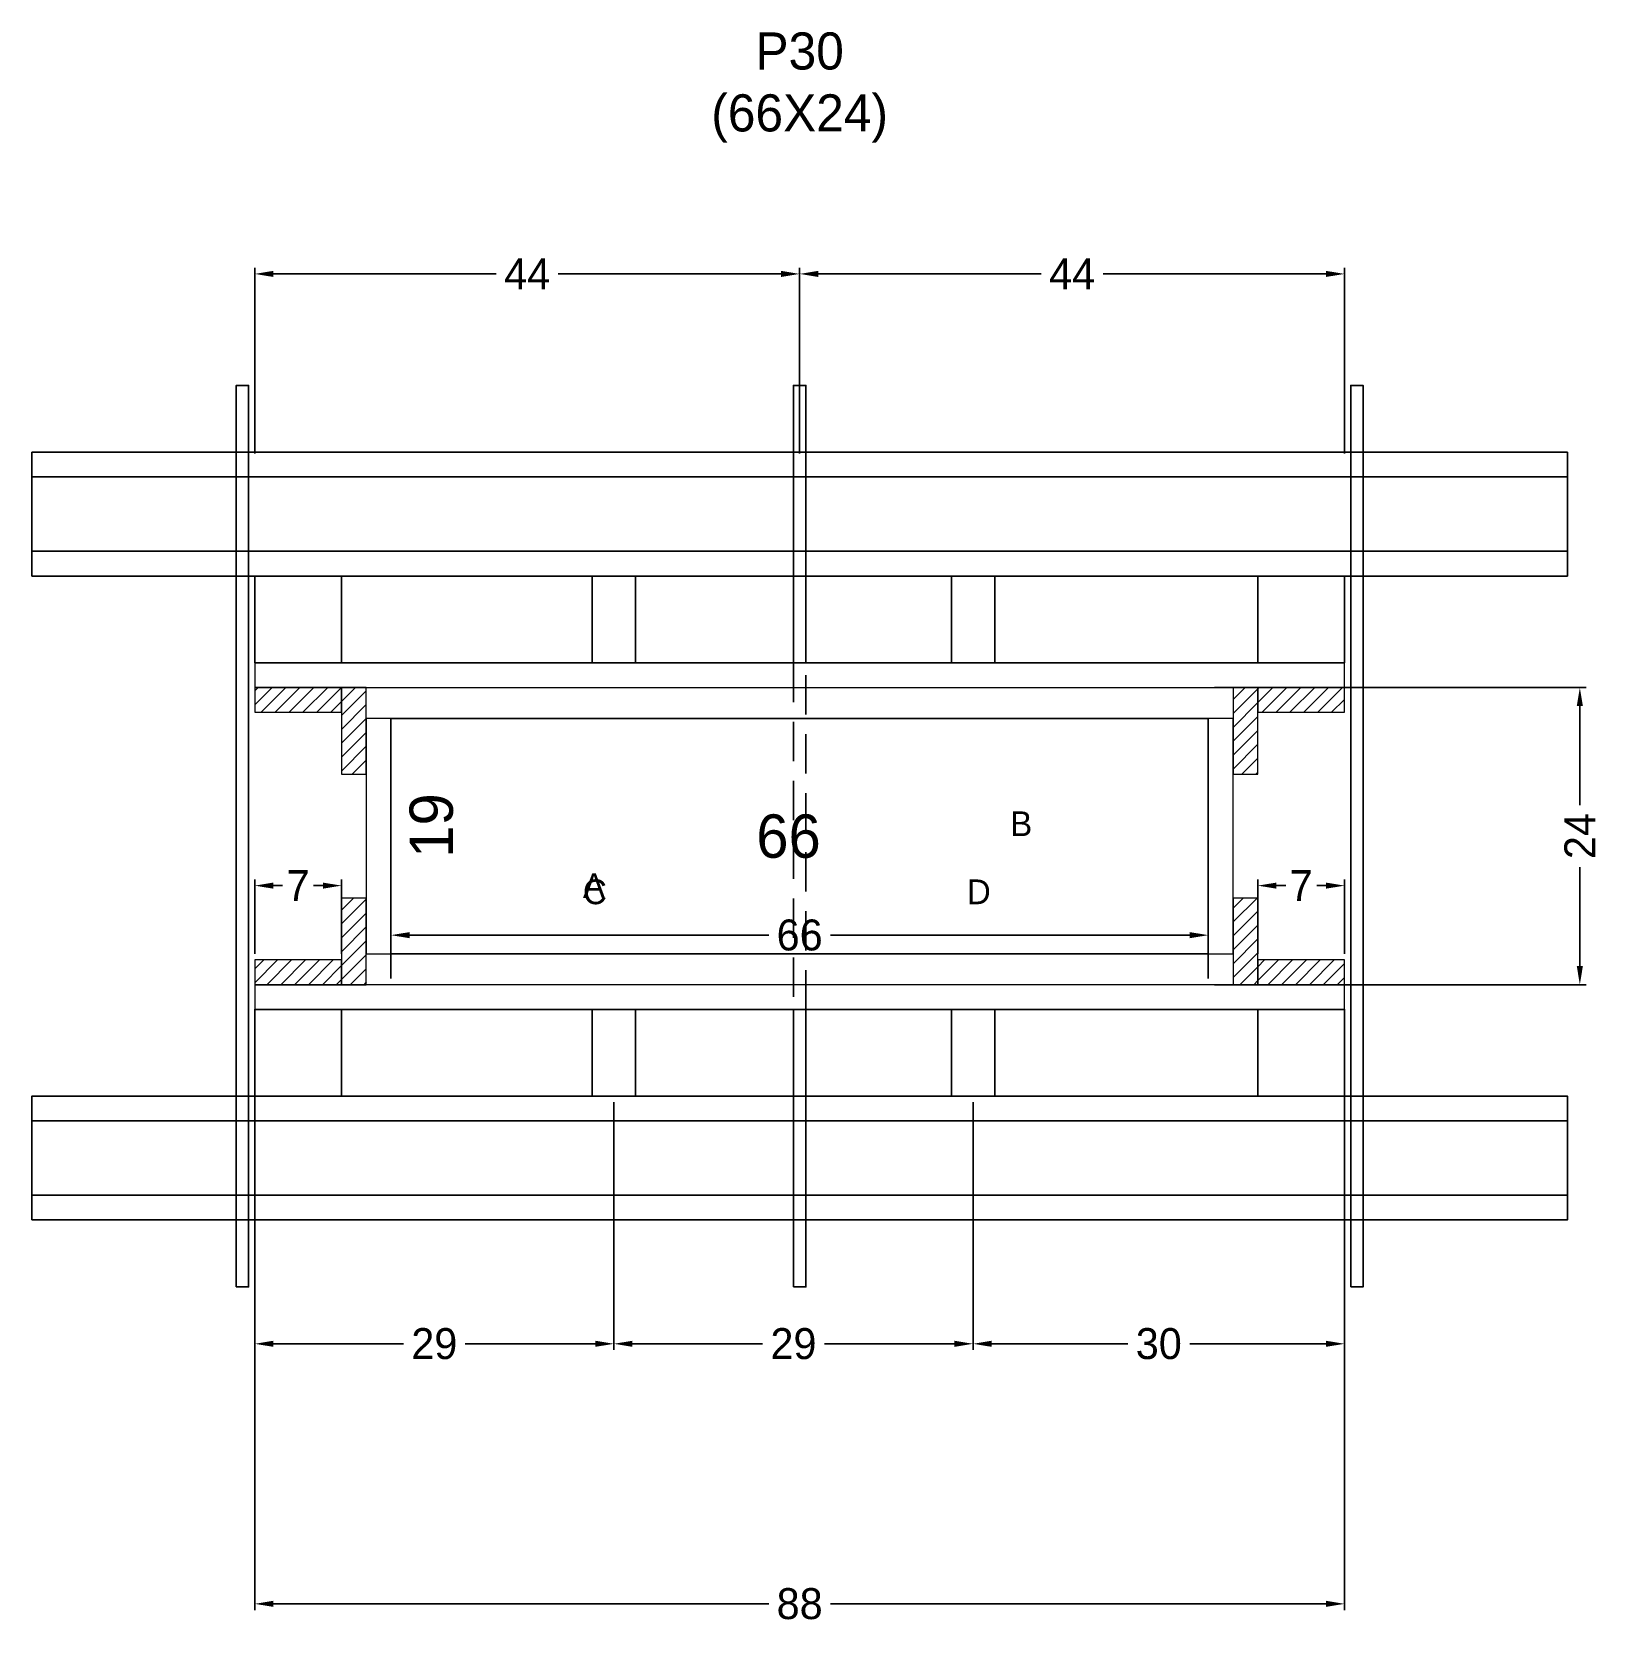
# Model space of a CAD drawing. Header units: centimetres. Extents: x -8500 to 4269, y -490 to 295.
# Drawn here: x -124 to 129.3, y 12.7 to 269.9 of the extents above; entities that cross this region are included whole.
import ezdxf

# ---------------------------------------------------------------- set-up
doc = ezdxf.new("R2010")
doc.units = ezdxf.units.CM
doc.linetypes.add('HIDDEN', pattern=[9.525, 6.35, -3.175])
for name, color, linetype in [('CHAPA', 140, 'Continuous'), ('COTA', 241, 'Continuous'), ('Hachura', 251, 'Continuous'), ('Madeira', 30, 'Continuous'), ('NOMENCLATURA', 7, 'Continuous'), ('Painéis', 200, 'Continuous'), ('Perfil Metálico', 150, 'Continuous'), ('SARRAFO', 251, 'Continuous'), ('TEXTO_GERAL', 7, 'Continuous')]:
    doc.layers.add(name, color=color, linetype=linetype)
doc.dimstyles.new('cotax2', dxfattribs={"dimtxt": 2.5, "dimasz": 1.5, "dimexe": 0.5, "dimexo": 0.5, "dimgap": 0.5, "dimtad": 1, "dimcen": 2.5, "dimazin": 3, "dimtfac": 1, "dimtmove": 0, "dimatfit": 3})
pattern_1 = [(45, (0, 0), (-1.122532, 1.122532), [])]

# ---------------------------------------------------------------- blocks, each defined once
blk = doc.blocks.new('_CLOSEDFILLED')
at = {"color": 0, "linetype": 'BYBLOCK'}
blk.add_solid([(-1, 0.164), (0, 0), (-1, -0.164)], dxfattribs=at)
blk = doc.blocks.new('*D43')
for p, q in [((-88, 111), (-88, 15)), ((88, 111), (88, 15)), ((-85, 16), (-5, 16)), ((5, 16), (85, 16))]:
    blk.add_line(p, q)
at = {"layer": 'Defpoints'}
for p in [(-88, 112), (88, 112), (-88, 16)]:
    blk.add_point(p, dxfattribs=at)
at = {"layer": 'COTA', "xscale": 3, "yscale": 3, "rotation": 180}
blk.add_blockref('_CLOSEDFILLED', (-88, 16), dxfattribs=at)
at = {"layer": 'COTA', "xscale": 3, "yscale": 3}
blk.add_blockref('_CLOSEDFILLED', (88, 16), dxfattribs=at)
at = {"layer": 'COTA', "insert": (0, 16), "char_height": 5, "attachment_point": 5}
blk.add_mtext('88', dxfattribs=at)
blk = doc.blocks.new('*D44')
for p, q in [((-88, 97), (-88, 57)), ((-30, 97), (-30, 57)), ((-85, 58), (-64, 58)), ((-54, 58), (-33, 58))]:
    blk.add_line(p, q)
at = {"layer": 'Defpoints'}
for p in [(-88, 98), (-30, 98), (-88, 58)]:
    blk.add_point(p, dxfattribs=at)
at = {"layer": 'COTA', "xscale": 3, "yscale": 3, "rotation": 180}
blk.add_blockref('_CLOSEDFILLED', (-88, 58), dxfattribs=at)
at = {"layer": 'COTA', "xscale": 3, "yscale": 3}
blk.add_blockref('_CLOSEDFILLED', (-30, 58), dxfattribs=at)
at = {"layer": 'COTA', "insert": (-59, 58), "char_height": 5, "attachment_point": 5}
blk.add_mtext('29', dxfattribs=at)
blk = doc.blocks.new('*D45')
for p, q in [((-30, 97), (-30, 57)), ((28, 97), (28, 57)), ((-27, 58), (-6, 58)), ((4, 58), (25, 58))]:
    blk.add_line(p, q)
at = {"layer": 'Defpoints'}
for p in [(-30, 98), (28, 98), (-30, 58)]:
    blk.add_point(p, dxfattribs=at)
at = {"layer": 'COTA', "xscale": 3, "yscale": 3, "rotation": 180}
blk.add_blockref('_CLOSEDFILLED', (-30, 58), dxfattribs=at)
at = {"layer": 'COTA', "xscale": 3, "yscale": 3}
blk.add_blockref('_CLOSEDFILLED', (28, 58), dxfattribs=at)
at = {"layer": 'COTA', "insert": (-1, 58), "char_height": 5, "attachment_point": 5}
blk.add_mtext('29', dxfattribs=at)
blk = doc.blocks.new('*D46')
for p, q in [((28, 97), (28, 57)), ((88, 97), (88, 57)), ((31, 58), (53, 58)), ((63, 58), (85, 58))]:
    blk.add_line(p, q)
at = {"layer": 'Defpoints'}
for p in [(28, 98), (88, 98), (28, 58)]:
    blk.add_point(p, dxfattribs=at)
at = {"layer": 'COTA', "xscale": 3, "yscale": 3, "rotation": 180}
blk.add_blockref('_CLOSEDFILLED', (28, 58), dxfattribs=at)
at = {"layer": 'COTA', "xscale": 3, "yscale": 3}
blk.add_blockref('_CLOSEDFILLED', (88, 58), dxfattribs=at)
at = {"layer": 'COTA', "insert": (58, 58), "char_height": 5, "attachment_point": 5}
blk.add_mtext('30', dxfattribs=at)
blk = doc.blocks.new('*D47')
for p, q in [((-66, 117), (-66, 125)), ((-63, 124), (-5, 124)), ((5, 124), (63, 124)), ((66, 117), (66, 125))]:
    blk.add_line(p, q)
at = {"layer": 'Defpoints'}
for p in [(-66, 124), (-66, 116), (66, 116)]:
    blk.add_point(p, dxfattribs=at)
at = {"layer": 'COTA', "xscale": 3, "yscale": 3, "rotation": 180}
blk.add_blockref('_CLOSEDFILLED', (-66, 124), dxfattribs=at)
at = {"layer": 'COTA', "xscale": 3, "yscale": 3}
blk.add_blockref('_CLOSEDFILLED', (66, 124), dxfattribs=at)
at = {"layer": 'COTA', "insert": (0, 124), "char_height": 5, "attachment_point": 5}
blk.add_mtext('66', dxfattribs=at)
blk = doc.blocks.new('*D48')
for p, q in [((67, 164), (127, 164)), ((126, 145), (126, 161)), ((126, 119), (126, 135)), ((67, 116), (127, 116))]:
    blk.add_line(p, q)
at = {"layer": 'Defpoints'}
for p in [(66, 164), (66, 116), (126, 116)]:
    blk.add_point(p, dxfattribs=at)
at = {"layer": 'COTA', "xscale": 3, "yscale": 3}
for p, rotation in [((126, 164), 90), ((126, 116), -90.00000000000001)]:
    blk.add_blockref('_CLOSEDFILLED', p, dxfattribs=dict(at, rotation=rotation))
at = {"layer": 'COTA', "insert": (126, 140), "char_height": 5, "attachment_point": 5, "rotation": 90}
blk.add_mtext('24', dxfattribs=at)
blk = doc.blocks.new('*D49')
for p, q in [((-88, 121), (-88, 133)), ((-85, 132), (-83.5, 132)), ((-78.5, 132), (-77, 132)), ((-74, 121), (-74, 133))]:
    blk.add_line(p, q)
at = {"layer": 'Defpoints'}
for p in [(-88, 132), (-88, 120), (-74, 120)]:
    blk.add_point(p, dxfattribs=at)
at = {"layer": 'COTA', "xscale": 3, "yscale": 3, "rotation": 180}
blk.add_blockref('_CLOSEDFILLED', (-88, 132), dxfattribs=at)
at = {"layer": 'COTA', "xscale": 3, "yscale": 3}
blk.add_blockref('_CLOSEDFILLED', (-74, 132), dxfattribs=at)
at = {"layer": 'COTA', "insert": (-81, 132), "char_height": 5, "attachment_point": 5}
blk.add_mtext('7', dxfattribs=at)
blk = doc.blocks.new('*D50')
for p, q in [((74, 121), (74, 133)), ((77, 132), (78.5, 132)), ((83.5, 132), (85, 132)), ((88, 121), (88, 133))]:
    blk.add_line(p, q)
at = {"layer": 'Defpoints'}
for p in [(74, 132), (74, 120), (88, 120)]:
    blk.add_point(p, dxfattribs=at)
at = {"layer": 'COTA', "xscale": 3, "yscale": 3, "rotation": 180}
blk.add_blockref('_CLOSEDFILLED', (74, 132), dxfattribs=at)
at = {"layer": 'COTA', "xscale": 3, "yscale": 3}
blk.add_blockref('_CLOSEDFILLED', (88, 132), dxfattribs=at)
at = {"layer": 'COTA', "insert": (81, 132), "char_height": 5, "attachment_point": 5}
blk.add_mtext('7', dxfattribs=at)
blk = doc.blocks.new('*D51')
for p, q in [((-88, 201.8), (-88, 231.8)), ((0, 201.8), (0, 231.8)), ((-85, 230.8), (-49, 230.8)), ((-39, 230.8), (-3, 230.8))]:
    blk.add_line(p, q)
at = {"layer": 'Defpoints'}
for p in [(-88, 230.8), (-88, 200.8), (0, 200.8)]:
    blk.add_point(p, dxfattribs=at)
at = {"layer": 'COTA', "xscale": 3, "yscale": 3, "rotation": 180}
blk.add_blockref('_CLOSEDFILLED', (-88, 230.8), dxfattribs=at)
at = {"layer": 'COTA', "xscale": 3, "yscale": 3}
blk.add_blockref('_CLOSEDFILLED', (0, 230.8), dxfattribs=at)
at = {"layer": 'COTA', "insert": (-44, 230.8), "char_height": 5, "attachment_point": 5}
blk.add_mtext('44', dxfattribs=at)
blk = doc.blocks.new('*D52')
for p, q in [((0, 201.8), (0, 231.8)), ((88, 201.8), (88, 231.8)), ((3, 230.8), (39, 230.8)), ((49, 230.8), (85, 230.8))]:
    blk.add_line(p, q)
at = {"layer": 'Defpoints'}
for p in [(0, 230.8), (0, 200.8), (88, 200.8)]:
    blk.add_point(p, dxfattribs=at)
at = {"layer": 'COTA', "xscale": 3, "yscale": 3, "rotation": 180}
blk.add_blockref('_CLOSEDFILLED', (0, 230.8), dxfattribs=at)
at = {"layer": 'COTA', "xscale": 3, "yscale": 3}
blk.add_blockref('_CLOSEDFILLED', (88, 230.8), dxfattribs=at)
at = {"layer": 'COTA', "insert": (44, 230.8), "char_height": 5, "attachment_point": 5}
blk.add_mtext('44', dxfattribs=at)

msp = doc.modelspace()

# ---------------------------------------------------------------- hatches: boundary and pattern name
at = {"layer": 'Hachura'}
h = msp.add_hatch(dxfattribs=at)
h.set_pattern_fill('ANSI31')
h.set_pattern_definition(pattern_1)
h.paths.add_polyline_path([(-88, 160), (-74, 160), (-74, 164), (-88, 164)])
h = msp.add_hatch(dxfattribs=at)
h.set_pattern_fill('ANSI31')
h.set_pattern_definition(pattern_1)
h.paths.add_polyline_path([(-74, 150), (-70, 150), (-70, 164), (-74, 164)])
h = msp.add_hatch(dxfattribs=at)
h.set_pattern_fill('ANSI31')
h.set_pattern_definition(pattern_1)
h.paths.add_polyline_path([(70, 150), (74, 150), (74, 164), (70, 164)])
h = msp.add_hatch(dxfattribs=at)
h.set_pattern_fill('ANSI31')
h.set_pattern_definition(pattern_1)
h.paths.add_polyline_path([(74, 160), (88, 160), (88, 164), (74, 164)])
h = msp.add_hatch(dxfattribs=at)
h.set_pattern_fill('ANSI31')
h.set_pattern_definition(pattern_1)
h.paths.add_polyline_path([(-74, 116), (-70, 116), (-70, 130), (-74, 130)])
h = msp.add_hatch(dxfattribs=at)
h.set_pattern_fill('ANSI31')
h.set_pattern_definition(pattern_1)
h.paths.add_polyline_path([(70, 116), (74, 116), (74, 130), (70, 130)])
h = msp.add_hatch(dxfattribs=at)
h.set_pattern_fill('ANSI31')
h.set_pattern_definition(pattern_1)
h.paths.add_polyline_path([(-88, 116), (-74, 116), (-74, 120), (-88, 120)])
h = msp.add_hatch(dxfattribs=at)
h.set_pattern_fill('ANSI31')
h.set_pattern_definition(pattern_1)
h.paths.add_polyline_path([(74, 116), (88, 116), (88, 120), (74, 120)])

# ---------------------------------------------------------------- linework, layer by layer
at = {"layer": 'CHAPA', "lineweight": 18}
for points in [[(-88, 164), (88, 164), (88, 168), (-88, 168)], [(-88, 164), (88, 164), (88, 168), (-88, 168)], [(-70, 121), (-66, 121), (-66, 159), (-70, 159)], [(-70, 121), (-66, 121), (-66, 159), (-70, 159)], [(66, 121), (70, 121), (70, 159), (66, 159)], [(66, 121), (70, 121), (70, 159), (66, 159)], [(-88, 112), (88, 112), (88, 116), (-88, 116)], [(-88, 112), (88, 112), (88, 116), (-88, 116)]]:
    msp.add_lwpolyline(points, close=True, dxfattribs=at)
at = {"layer": 'Hachura'}
for points in [[(-91, 67.2), (-89, 67.2), (-89, 212.8), (-91, 212.8)], [(-1, 168), (1, 168), (1, 212.8), (-1, 212.8)], [(89, 67.2), (91, 67.2), (91, 212.8), (89, 212.8)], [(-1, 67.2), (1, 67.2), (1, 112), (-1, 112)]]:
    msp.add_lwpolyline(points, close=True, dxfattribs=at)
at = {"layer": 'Hachura', "linetype": 'HIDDEN'}
msp.add_lwpolyline([(-1, 112), (1, 112), (1, 168), (-1, 168)], close=True, dxfattribs=at)
at = {"layer": 'Madeira', "color": 126}
for points in [[(-88, 168), (88, 168), (88, 182), (-88, 182)], [(-88, 168), (-74, 168), (-74, 182), (-88, 182)], [(-33.5, 168), (-26.5, 168), (-26.5, 182), (-33.5, 182)], [(24.5, 168), (31.5, 168), (31.5, 182), (24.5, 182)], [(74, 168), (88, 168), (88, 182), (74, 182)], [(-88, 98), (88, 98), (88, 112), (-88, 112)], [(-88, 98), (-74, 98), (-74, 112), (-88, 112)], [(-33.5, 98), (-26.5, 98), (-26.5, 112), (-33.5, 112)], [(24.5, 98), (31.5, 98), (31.5, 112), (24.5, 112)], [(74, 98), (88, 98), (88, 112), (74, 112)]]:
    msp.add_lwpolyline(points, close=True, dxfattribs=at)
at = {"layer": 'Painéis'}
msp.add_lwpolyline([(-66, 121), (66, 121), (66, 159), (-66, 159)], close=True, dxfattribs=at)
at = {"layer": 'Perfil Metálico', "color": 224}
for points in [[(-124, 182), (124, 182), (124, 202), (-124, 202)], [(-124, 186), (124, 186), (124, 198), (-124, 198)], [(-124, 78), (124, 78), (124, 98), (-124, 98)], [(-124, 82), (124, 82), (124, 94), (-124, 94)]]:
    msp.add_lwpolyline(points, close=True, dxfattribs=at)
at = {"layer": 'SARRAFO', "color": 251, "lineweight": 13}
for points in [[(-88, 160), (-74, 160), (-74, 164), (-88, 164)], [(-74, 150), (-70, 150), (-70, 164), (-74, 164)], [(70, 150), (74, 150), (74, 164), (70, 164)], [(74, 160), (88, 160), (88, 164), (74, 164)], [(-74, 116), (-70, 116), (-70, 130), (-74, 130)], [(70, 116), (74, 116), (74, 130), (70, 130)], [(-88, 116), (-74, 116), (-74, 120), (-88, 120)], [(74, 116), (88, 116), (88, 120), (74, 120)]]:
    msp.add_lwpolyline(points, close=True, dxfattribs=at)

# ---------------------------------------------------------------- texts
at = {"layer": 'COTA'}
msp.add_text('19', height=7, rotation=90, dxfattribs=at).set_placement((-56, 136.5))
msp.add_text('66', height=7, dxfattribs=at).set_placement((-7, 136.5))
at = {"layer": 'NOMENCLATURA', "insert": (0, 252), "char_height": 6, "attachment_point": 8}
msp.add_mtext('P30\\P(66X24)', dxfattribs=at)
at = {"layer": 'TEXTO_GERAL'}
for s, p in [('B', (34, 140)), ('A', (-35, 130)), ('C', (-35, 129)), ('D', (27, 129))]:
    msp.add_text(s, height=4, dxfattribs=at).set_placement(p)

# ---------------------------------------------------------------- dimensions: what is measured, and where the dimension line sits
at = {"layer": 'COTA'}
for base, p1, p2, picture, middle in [((-88, 230.8), (-88, 200.8), (0, 200.8), '*D51', (-44, 230.8)), ((0, 230.8), (0, 200.8), (88, 200.8), '*D52', (44, 230.8)), ((-88, 132), (-88, 120), (-74, 120), '*D49', (-81, 132)), ((74, 132), (74, 120), (88, 120), '*D50', (81, 132)), ((-66, 124), (-66, 116), (66, 116), '*D47', (0, 124)), ((-88, 16), (-88, 112), (88, 112), '*D43', (0, 16))]:
    dim = msp.add_linear_dim(base=base, p1=p1, p2=p2, dimstyle='cotax2', dxfattribs=at)
    dim.commit()
    dim.dimension.update_dxf_attribs({"geometry": picture, "text_midpoint": middle})
dim = msp.add_linear_dim(base=(126, 116), p1=(66, 116), p2=(66, 164), angle=90, dimstyle='cotax2', dxfattribs=at)
dim.commit()
dim.dimension.update_dxf_attribs({"geometry": '*D48', "text_midpoint": (126, 140)})
for base, p1, p2, text, picture, middle in [((-88, 58), (-88, 98), (-30, 98), '29', '*D44', (-59, 58)), ((-30, 58), (-30, 98), (28, 98), '29', '*D45', (-1, 58)), ((28, 58), (28, 98), (88, 98), '30', '*D46', (58, 58))]:
    dim = msp.add_linear_dim(base=base, p1=p1, p2=p2, text=text, dimstyle='cotax2', dxfattribs=at)
    dim.commit()
    dim.dimension.update_dxf_attribs({"geometry": picture, "text_midpoint": middle})

doc.saveas('drawing.dxf')
